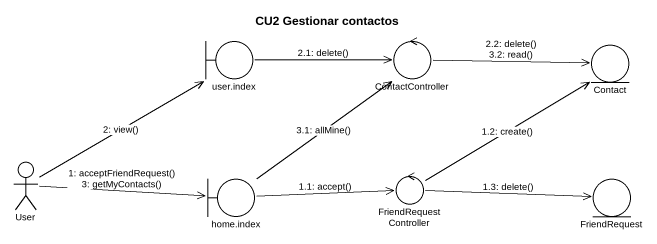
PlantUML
@startuml
title CU2 Gestionar contactos
boundary "user.index" as user_index
control ContactController
entity Contact
actor User
boundary "home.index" as home_index
control FriendRequestController
entity FriendRequest
User -right-> home_index : 1: acceptFriendRequest()\n3: getMyContacts()
home_index -right-> FriendRequestController : 1.1: accept()
FriendRequestController -up-> Contact : 1.2: create()
FriendRequestController -right-> FriendRequest : 1.3: delete()
User -up-> user_index : 2: view()
user_index -right-> ContactController : 2.1: delete()
ContactController -right-> Contact : 2.2: delete()\n3.2: read()
home_index -up-> ContactController : 3.1: allMine()
@enduml
